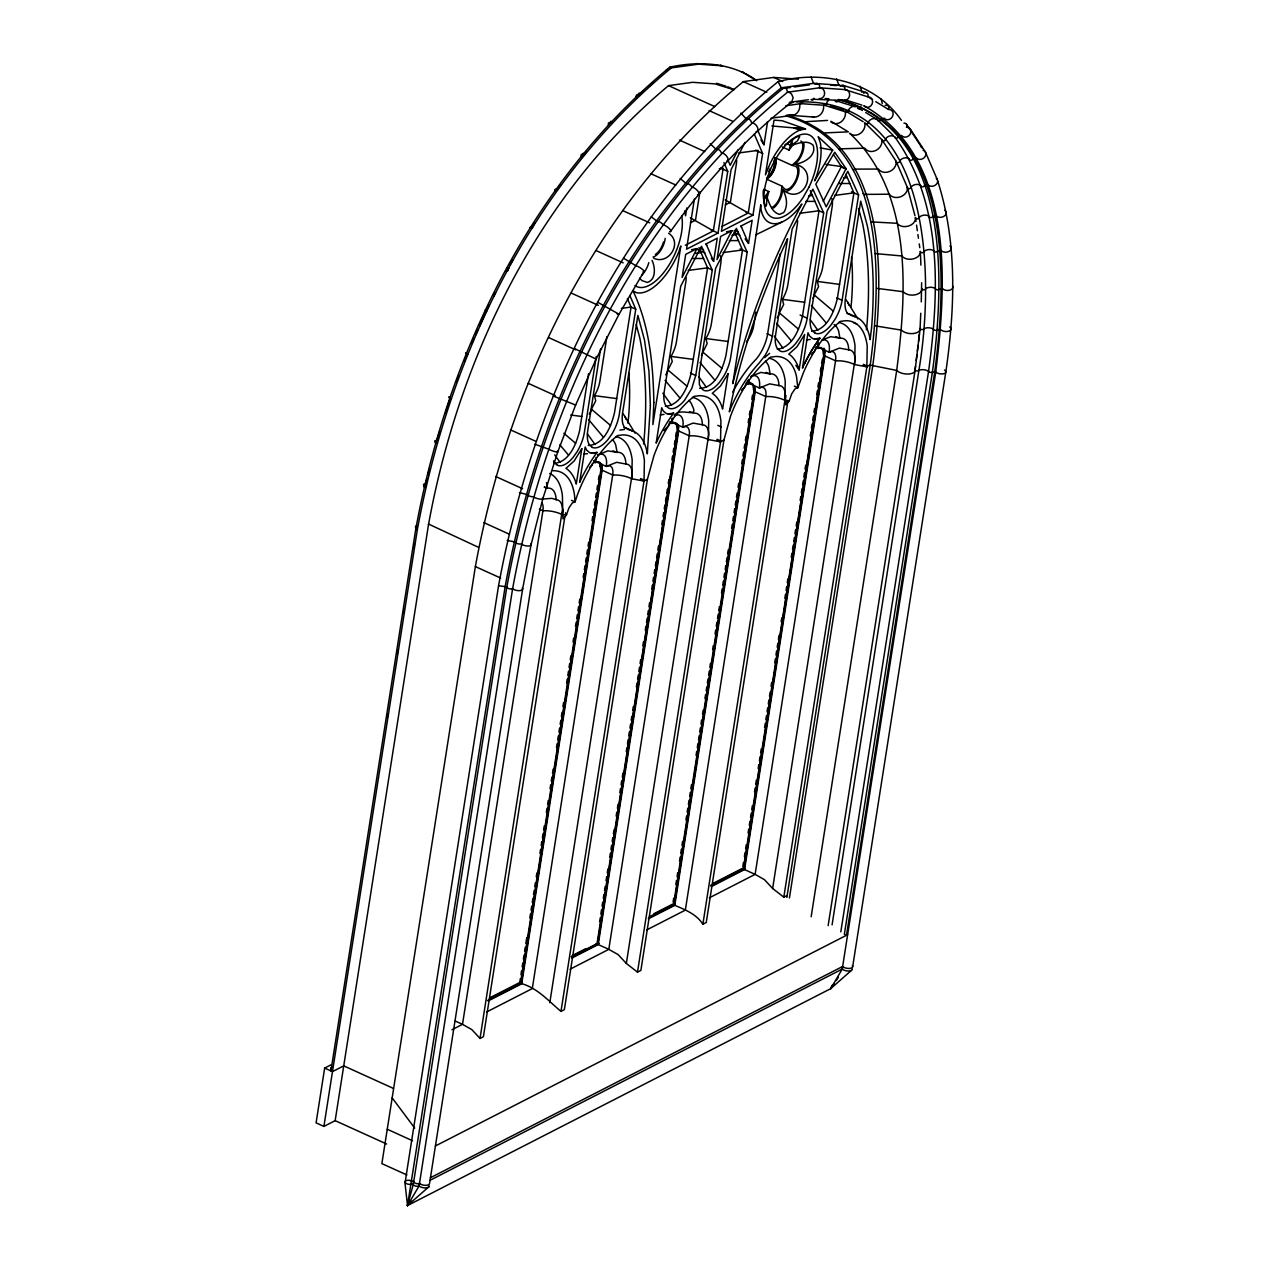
<?xml version="1.0" encoding="UTF-8"?>
<svg xmlns="http://www.w3.org/2000/svg" width="1269" height="1269" viewBox="0 0 1269 1269"><rect width="100%" height="100%" fill="white"/><g stroke="black" fill="none" stroke-linecap="round" stroke-linejoin="round"><path stroke-width="1.5" d="M763.415 190.112C762.019 198.599 767.555 218.014 766.603 196.124A14.593 6.853 -65.6 0 1 764.477 198.932M842.648 966.724L842.33 969.23M786.875 897.437L870.233 365.107C881.162 282.004 888.11 145.078 786.145 115.876L790.539 114.876M875.071 325.847L901.593 330.146A9.787 5.219 4.8 0 0 913.03 333.573A9.787 5.219 4.8 0 0 920.073 328.433L920.771 313.253M921.278 301.863L921.643 282.717M835.002 100.425A1.951 1.713 -79.4 0 0 837.048 101.806A1.951 1.713 -79.4 0 0 838.365 99.442C953.289 129.628 947.023 279.815 934.603 372.658L846.502 935.269L844.361 934.301L932.461 371.69C944.548 281.575 951.227 131.056 840.237 100.029M842.553 967.137L935.745 372.023C946.626 282.955 954.986 157.007 863.792 105.676A5.409 4.775 -65.6 0 0 872.057 104.09A5.409 4.775 -65.6 0 0 867.822 96.809A3.22 2.839 -65.6 0 0 863.65 93.145M564.848 516.737L483.41 1036.71L480.031 1038.439L562.453 509.456A23.35 10.961 -65.6 0 0 558.122 500.16L551.825 498.352L542.973 499.034M598.492 461.742L594.32 462.313L595.098 462.662L595.335 459.489M595.716 461.646L596.033 457.395M520.512 982.856L600.792 470.196L599.825 462.82L601.458 465.025L601.569 470.545L521.289 983.205L489.485 998.751M747.996 382.841L759.338 387.997L769.68 383.857L780.958 385.95A23.35 10.961 -65.6 0 1 785.289 395.246L785.797 404.637L789.302 400.703L791.713 393.818L795.155 388.711L797.852 387.743L796.44 376.147A77.171 36.23 -65.6 0 0 775.66 356.494L770.553 357.144L764.779 362.062A77.171 36.23 -65.6 0 0 730.532 416.232L723.933 440.089L640.877 970.42L637.498 972.149L720.554 441.834L720.919 421.165A77.171 36.23 -65.6 0 0 699.14 395.722L694.032 396.372L688.258 401.29A77.171 36.23 -65.6 0 0 654.011 455.46L647.396 479.317L564.356 1009.648L560.977 1011.377C548.398 1000.94 537.612 987.964 520.94 983.427L601.363 469.847L601.236 463.978M602.014 464.343L602.14 470.196L521.718 983.776L488.311 1000.908M549.81 1002.684L632.232 473.686A23.35 10.961 -65.6 0 0 627.901 464.406L616.623 462.297L606.281 466.437L593.638 460.695M675.013 422.529L670.841 423.085L671.634 423.449L671.983 418.675M672.253 422.418L672.554 418.167M571.193 956.889L597.033 943.628L677.313 430.968L676.345 423.592L677.123 423.957L675.79 422.878M597.461 944.199L678.122 427.431L678.677 430.984L598.238 944.564L571.875 958.079M597.033 943.628L597.81 943.993L678.106 431.317L677.773 424.766L678.899 427.796M637.498 972.149L626.347 963.457L708.752 434.474A23.35 10.961 -65.6 0 0 704.422 425.178L693.144 423.085L682.817 427.209L671.46 422.069M749.836 383.079L750.613 383.428L747.378 383.873L747.6 380.684M748.155 384.221L748.504 379.447M748.773 383.19L748.98 380.367M649.442 916.773L673.569 904.416L753.849 391.74L752.882 384.38M787.986 400.56L706.246 922.5L702.867 924.229C696.332 913.918 684.673 909.556 673.998 904.987L754.421 391.407L754.294 385.538L755.198 391.756L674.775 905.336L648.396 918.851M673.569 904.416L674.347 904.765L754.627 392.105L754.516 386.585L752.327 383.65M817.87 345.66L818.077 342.836M821.313 347.547L817.141 348.103L817.934 348.452L817.506 343.344M818.553 347.436L818.87 343.185M710.592 885.429L743.333 868.646L823.629 355.986L822.645 348.61L824.295 350.815L823.518 350.466M743.761 869.217L824.422 352.449L824.977 355.986L744.554 869.582L711.132 886.698M743.333 868.646L744.126 869.011L824.406 356.335L824.073 349.768L825.215 352.814M787.192 895.438L783.814 897.167L772.647 888.474L855.052 359.476A23.35 10.961 -65.6 0 0 850.722 350.196L839.459 348.103L829.117 352.227L817.775 347.087M560.977 1011.377L644.017 481.046L644.398 460.377A77.171 36.23 -65.6 0 0 622.603 434.934L617.495 435.6L611.721 440.517A77.171 36.23 -65.6 0 0 577.474 494.672L575.016 501.953L572.319 502.921L568.877 508.028L566.466 514.913L562.96 518.831L562.389 495.656A71.35 33.502 -65.6 0 0 549.715 473.496M647.396 479.317L644.017 481.046L631.851 478.794L632.168 459.886A71.35 33.502 -65.6 0 0 615.925 436.647M723.933 440.089L720.554 441.834L708.388 439.566L708.705 420.658A71.35 33.502 -65.6 0 0 692.446 397.419M702.867 924.229L784.908 400.338L785.225 381.446A71.35 33.502 -65.6 0 0 768.982 358.191M870.296 364.6L866.854 366.836L854.687 364.584L855.005 345.676A71.35 33.502 -65.6 0 0 838.746 322.437M783.814 897.167L866.854 366.836L867.219 346.167A77.171 36.23 -65.6 0 0 845.44 320.724L840.332 321.39L834.558 326.307A77.171 36.23 -65.6 0 0 803.451 372.563L797.852 387.743L794.299 386.125M766.666 179.183L781.942 186.115L781.117 193.221A12.627 5.933 -65.6 0 1 771.711 207.593M627.854 423.212L628.552 417.533A253.737 119.112 -65.6 0 0 628.837 373.134M643.557 443.96L644.033 440.073A390.376 183.259 -65.6 0 0 639.766 337.76L636.213 324.563M850.912 307.114L851.372 303.323A253.737 119.112 -65.6 0 0 851.515 257.147M866.394 329.766L866.87 325.879A390.376 183.259 -65.6 0 0 862.603 223.566L858.542 208.465M870.233 365.107L896.707 370.421A9.787 4.616 7.9 0 0 908.128 374.054A9.787 4.616 7.9 0 0 915.076 369.85L915.536 366.075M916.218 360.428L916.9 354.781M917.36 351.021L918.042 345.374M918.502 341.615L919.406 334.08M919.977 329.877L914.981 371.135L828.149 925.624M419.468 1183.58L419.087 1186.118L419.389 1184.231M575.65 404.97L557.757 451.923L542.783 498.891M331.082 1064.786L324.658 1068.086L316.076 1122.859L323.896 1126.412L335.159 1120.654L386.633 1144.004M756.53 80.423C731.578 62.467 698.949 60.753 669.746 67.209C530.886 181.753 447.751 354.273 415.756 529.173L330.923 1070.925L332.034 1070.338A4.79 2.157 8.9 0 1 332.05 1067.261M387.156 718.349L387.775 714.431M397.276 653.805L397.879 649.902M403.701 612.737L404.319 608.834M413.805 548.208L414.424 544.29M323.896 1126.412L417.311 529.887C449.305 354.987 532.457 182.466 671.317 67.907L698.537 64.164L722.109 65.814L720.538 65.1M335.159 1120.654L428.589 524.081L478.191 547.177M798.375 79.154L773.709 77.425L743.317 81.628C596.827 201.454 509.075 382.746 475.367 566.577L381.874 1163.61L406.873 1174.951M901.45 120.396C874.357 81.311 822.391 69.747 778.103 81.644C625.3 205.879 533.694 394.437 498.558 585.707L405.001 1183.136L407.508 1205.55L830.672 988.678L852.102 969.802A5.409 2.427 8.9 0 0 852.324 969.008M428.954 1186.689L407.508 1205.55L408.079 1201.87M413.726 1181.629L506.854 586.897C541.562 397.847 632.025 211.479 782.941 88.544L784.052 87.91A3.141 2.379 62.9 0 1 786.653 89.084L787.541 92.209C637.26 214.699 547.177 400.354 512.613 588.657L419.5 1183.358A3.22 1.443 8.9 0 1 415.772 1183.406A3.22 1.443 8.9 0 1 413.726 1181.629C403.003 1176.997 401.718 1185.88 413.329 1184.215L407.508 1205.55L409.808 1202.552M588.53 373.641L579.663 430.286C576.634 443.452 569.384 462.392 553.903 463.359M596.271 356.351L584.359 432.428A27.22 12.769 -65.6 0 1 577.078 451.764L573.223 457.252A27.22 12.769 -65.6 0 1 557.503 465.295M600.57 348.769L587.737 430.699A27.22 12.769 -65.6 0 0 589.736 445.276L592.353 447.449M606.883 336.618L599.904 381.097A20.447 9.597 -65.6 0 1 594.447 395.642L595.732 400.782L591.338 409.395A6.742 3.172 -65.6 0 1 589.181 414.091M520.338 978.589L519.719 982.507L490.421 997.513M520.956 974.671L521.559 970.769M522.178 966.851L522.796 962.933M523.399 959.015L524.018 955.113M524.62 951.195L525.239 947.277M525.858 943.375L526.778 937.505M529.839 917.931L530.442 914.013M531.061 910.111L531.679 906.193M532.282 902.275L532.901 898.357M533.519 894.455L534.122 890.537M534.741 886.619L535.359 882.716M536.264 876.831L536.882 872.929M539.944 853.355L540.562 849.437M541.181 845.535L541.784 841.617M542.402 837.699L543.005 833.796M543.624 829.878L544.242 825.96M546.384 812.271L547.002 808.353M547.605 804.435L548.224 800.533M550.064 788.779L550.667 784.876M551.285 780.958L551.904 777.04M552.507 773.138L553.125 769.22M556.488 747.695L557.107 743.777M557.726 739.859L558.328 735.957M558.947 732.039L559.566 728.12M560.168 724.218L560.787 720.3M561.39 716.382L562.008 712.464M562.928 706.595L563.547 702.693M566.608 683.119L567.227 679.201M567.83 675.298L568.449 671.38M569.051 667.462L569.67 663.56M570.289 659.642L570.891 655.724M573.049 642.035L573.651 638.117M575.491 626.378L576.11 622.46M576.713 618.542L577.332 614.64M577.95 610.722L578.553 606.804M579.172 602.886L579.79 598.984M583.153 577.458L583.772 573.54M584.374 569.622L584.993 565.72M585.612 561.802L586.215 557.884M586.833 553.982L587.436 550.064M588.055 546.146L588.673 542.228M592.036 520.702L592.655 516.8M593.257 512.882L593.876 508.964M594.495 505.062L595.098 501.144M595.716 497.226L596.335 493.308M596.938 489.406L597.556 485.488M598.476 479.619L599.095 475.701M627.394 298.564L631.058 307.082L614.561 412.409C611.515 425.591 604.06 445.213 588.229 445.403M629.884 295.582L635.753 309.208L619.256 414.535A27.22 12.769 -65.6 0 1 611.991 433.871L608.121 439.375A27.22 12.769 -65.6 0 1 592.401 447.418M686.783 207.989L685.561 215.793L684.578 210.971M694.381 199.074L686.529 249.2L718.048 233.052L727.724 171.347L723.917 162.527M699.933 191.793L695.491 220.172L690.415 222.773M599.618 921.754L600.237 917.836M600.856 913.934L601.458 910.016M602.077 906.098L602.68 902.196M603.298 898.278L603.917 894.359M604.52 890.441L605.139 886.539M606.059 880.67L606.677 876.752M607.28 872.834L607.899 868.916M609.739 857.178L610.341 853.276M610.96 849.358L611.579 845.44M612.181 841.521L612.8 837.619M613.419 833.701L614.022 829.783M616.163 816.094L616.782 812.176M617.4 808.258L618.003 804.356M619.843 792.617L620.462 788.699M621.08 784.781L621.683 780.863M622.302 776.961L622.905 773.043M626.283 751.518L626.902 747.6M627.505 743.697L628.123 739.779M628.726 735.861L629.345 731.959M629.963 728.041L630.566 724.123M631.185 720.205L631.803 716.303M632.723 710.434L633.326 706.516M636.388 686.941L637.006 683.039M637.625 679.121L638.228 675.203M638.846 671.285L639.465 667.383M640.068 663.465L640.686 659.547M642.828 645.858L643.446 641.94M645.287 630.201L645.889 626.283M646.508 622.381L647.111 618.463M647.729 614.545L648.348 610.627M648.951 606.725L649.569 602.807M651.711 589.102L652.329 585.199M652.948 581.281L653.551 577.363M654.169 573.461L654.772 569.543M655.391 565.625L656.01 561.707M656.612 557.805L657.231 553.887M657.85 549.969L658.452 546.067M661.831 524.541L662.434 520.623M663.053 516.705L663.671 512.803M664.274 508.885L664.893 504.967M665.511 501.049L666.114 497.147M666.733 493.229L667.335 489.311M668.255 483.441L668.874 479.523M671.936 459.965L672.554 456.047M673.157 452.129L673.776 448.227M674.394 444.309L674.997 440.391M675.616 436.488L676.234 432.57M698.886 247.709L707.579 267.854L691.082 373.197C688.052 386.347 680.803 405.303 665.321 406.254M685.339 245.282L713.352 230.91L723.171 168.269L719.301 168.777M712.274 269.996L695.777 375.323L691.795 388.393L684.641 400.163A27.268 12.801 -65.6 0 1 668.874 408.237L666.209 406.08A27.268 12.801 -65.6 0 1 664.242 391.471L680.739 286.144L701.487 246.281L712.274 269.996L706.944 267.569M711.354 258.321L713.638 261.287L717.239 238.191L705.961 243.981L706.722 245.266M734.116 230.593L742.476 249.977L725.979 355.304C722.933 368.502 715.478 388.108 699.647 388.298M721.998 226.485L748.266 213.018L758.069 150.376L738.717 152.946M747.171 252.103L730.674 357.43A27.22 12.769 -65.6 0 1 723.409 376.766L719.539 382.27A27.268 12.801 -65.6 0 1 703.772 390.344L701.107 388.203L699.378 384.491L699.156 373.594L715.637 268.267L736.385 228.388L747.171 252.103L740.065 248.883M745.125 238.953L748.536 243.394L752.152 220.314L740.874 226.088L741.619 227.373M745.014 142.398L731.087 169.602L721.427 231.307L752.961 215.159L762.621 153.454L754.262 134.07M760.924 139.907L763.986 144.745L767.602 121.65M755.848 312.126L753.738 325.562A17.703 8.312 -65.6 0 1 746.505 341.71M673.093 902.1L673.696 898.182M675.838 884.493L676.456 880.575M677.075 876.657L677.678 872.755M679.518 861.016L680.136 857.098M680.755 853.18L681.358 849.262M681.976 845.36L682.579 841.442M685.958 819.917L686.577 815.999M687.179 812.097L687.798 808.179M688.401 804.26L689.019 800.342M689.638 796.44L690.241 792.522M690.859 788.604L691.478 784.702M696.062 755.341L696.681 751.438M697.3 747.52L697.902 743.602M698.521 739.684L699.14 735.782M699.742 731.864L700.361 727.946M700.98 724.044L701.583 720.126M702.503 714.257L703.121 710.339M704.961 698.6L705.564 694.682M706.183 690.764L706.801 686.862M707.404 682.944L708.023 679.026M708.625 675.124L709.244 671.206M709.863 667.288L710.466 663.37M712.623 649.68L713.226 645.762M715.066 634.024L715.684 630.106M716.287 626.204L716.906 622.286M717.524 618.368L718.127 614.466M718.746 610.548L719.364 606.63M721.506 592.94L722.109 589.022M722.727 585.104L723.346 581.186M723.949 577.284L724.567 573.366M725.186 569.448L725.789 565.546M726.407 561.628L727.01 557.71M727.629 553.792L728.247 549.889M731.61 528.364L732.229 524.446M732.832 520.528L733.45 516.626M734.069 512.708L734.672 508.79M735.29 504.888L735.909 500.969M736.512 497.051L737.13 493.133M738.05 487.264L738.669 483.362M741.731 463.788L742.333 459.87M742.952 455.968L743.571 452.05M744.173 448.131L744.792 444.213M745.395 440.311L746.013 436.393M748.155 422.704L748.773 418.786M749.392 414.868L749.995 410.95M751.835 399.212L752.454 395.309M780.134 254.038L767.618 333.953A27.236 12.785 -65.6 0 1 756.483 358.794L754.421 360.967A83.024 38.974 -65.6 0 0 732.721 392.058M772.298 336.095L787.557 238.683C761.844 293.996 741.286 351.957 729.326 411.838L731.071 407.428A83.024 38.974 -65.6 0 1 759.116 363.093L765.033 355.431A27.22 12.769 -65.6 0 0 772.298 336.095L766.984 333.684M810.304 190.604L818.997 210.765L802.5 316.092C799.486 329.226 792.427 347.452 777.31 349.229M799.105 369.898L804.641 334.477L797.059 346.675L788.763 354.194L789.873 354.828A83.024 38.974 -65.6 0 1 798.138 366.662L799.105 369.898L795.853 365.282M807.195 318.218L823.676 212.891L812.906 189.176L792.157 229.039L775.66 334.382A27.22 12.769 -65.6 0 0 777.675 348.959L780.292 351.132A27.22 12.769 -65.6 0 0 796.075 343.027L799.914 337.554A27.22 12.769 -65.6 0 0 807.195 318.218L800.089 314.998M742.857 866.346L743.475 862.428M744.395 856.559L745.014 852.641M745.617 848.723L746.235 844.821M748.076 833.067L748.678 829.165M749.297 825.247L749.916 821.329M750.518 817.426L751.137 813.508M751.756 809.59L752.358 805.672M754.5 791.983L755.118 788.065M755.737 784.163L756.34 780.245M758.18 768.506L758.799 764.588M759.417 760.67L760.02 756.768M760.639 752.85L761.241 748.932M764.62 727.407L765.239 723.489M765.841 719.586L766.46 715.668M767.063 711.75L767.682 707.848M768.3 703.93L768.903 700.012M769.522 696.094L770.14 692.192M771.06 686.323L771.663 682.405M774.724 662.83L775.343 658.928M775.962 655.01L776.565 651.092M777.183 647.19L777.802 643.272M778.405 639.354L779.023 635.436M781.165 621.747L781.783 617.829M784.845 598.27L785.463 594.352M786.066 590.434L786.685 586.516M787.288 582.614L787.906 578.696M791.285 557.17L791.888 553.252M792.506 549.35L793.109 545.432M793.728 541.514L794.346 537.612M794.949 533.694L795.568 529.776M796.186 525.858L796.789 521.956M800.168 500.43L800.771 496.512M801.389 492.594L802.008 488.692M802.611 484.774L803.229 480.856M803.848 476.954L804.451 473.036M805.069 469.118L805.672 465.2M810.272 435.854L810.891 431.936M811.494 428.034L812.112 424.116M812.731 420.198L813.334 416.28M813.952 412.377L814.571 408.459M816.713 394.77L817.331 390.852M817.934 386.934L818.553 383.016M820.393 371.278L820.995 367.375M821.614 363.457L822.233 359.539M845.868 174.281L853.894 192.872L837.397 298.199C834.367 311.349 827.118 330.305 811.637 331.272M815.237 333.208A27.22 12.769 -65.6 0 0 830.973 325.134L834.828 319.661A27.22 12.769 -65.6 0 0 842.093 300.325L858.59 194.998L847.803 171.283L827.055 211.162L810.574 316.489A27.22 12.769 -65.6 0 0 812.572 331.066L815.19 333.239M789.429 897.976L872.786 365.631C883.89 281.131 890.727 143.746 786.606 115.146M811.161 916.726L896.707 370.421C906.859 291.061 912.982 193.158 849.675 133.213M832.083 924.863L918.93 370.262C934.745 276.055 932.35 96.254 796.758 101.996M840.808 931.874L928.591 371.278C939.044 293.076 943.422 204.008 894.74 136.893A6.424 5.52 -39 0 0 885.556 138.876A1.951 1.681 -39 0 1 883.843 141.018A1.951 1.681 -39 0 1 881.86 139.669L866.14 124.029M852.72 966.439L945.849 371.785C954.986 308.541 957.445 242.522 937.696 180.959M686.148 277.467A20.447 9.597 -65.6 0 1 685.815 281.924L676.425 341.884A20.447 9.597 -65.6 0 1 670.968 356.415L672.253 361.57L667.859 370.183A6.742 3.172 -65.6 0 1 665.686 374.863M720.538 255.83A20.447 9.597 -65.6 0 1 720.713 264.047L711.322 323.992A20.447 9.597 -65.6 0 1 705.865 338.537L707.15 343.693L702.756 352.29A6.742 3.172 -65.6 0 1 701.503 355.526M797.551 220.362A20.447 9.597 -65.6 0 1 797.233 224.819L787.843 284.779A20.447 9.597 -65.6 0 1 782.386 299.325L783.655 304.465L779.261 313.078A6.742 3.172 -65.6 0 1 777.104 317.758M831.956 198.725A20.447 9.597 -65.6 0 1 832.131 206.942L822.74 266.902A20.447 9.597 -65.6 0 1 817.284 281.432L818.568 286.588L814.175 295.185A6.742 3.172 -65.6 0 1 812.921 298.421M410.823 1200.696L407.508 1205.55L505.221 586.151C539.928 397.102 630.376 210.733 781.307 87.799L813.54 83.357L838.841 85.134L844.186 86.815M428.494 524.62C458.775 358.635 537.326 194.903 668.541 85.626L692.604 82.311L715.05 83.881L733.752 89.734M539.325 509.123L542.926 510.757A19.59 8.804 8.9 0 1 562.072 514.548L563.119 509.741M754.421 391.407L765.762 396.547A19.59 8.804 8.9 0 1 784.908 400.338L785.939 395.547M424.941 486.313L426.892 478.683M427.875 474.876L429.334 469.149M542.926 498.431L531.077 544.718L522.654 588.832L429.572 1183.311A5.409 2.427 8.9 0 1 425.654 1185.325A5.409 2.427 8.9 0 1 419.5 1183.358M766.777 199.185L768.824 191.556L763.732 189.255M782.243 146.966L789.032 150.059L791.095 142.429A12.627 5.933 -65.6 0 0 791.428 139.59M436.758 440.613L439.708 431.381M445.593 412.901L449.718 399.973M592.449 463.486L591.862 465.263A28.219 13.245 -65.6 0 0 589.593 467.436M670 421.498L668.303 426.13A28.219 13.245 -65.6 0 0 663.973 430.635M746.521 382.27L744.824 386.902A28.219 13.245 -65.6 0 0 741.556 390.17M816.3 346.516L814.603 351.148A28.219 13.245 -65.6 0 0 811.335 354.4M456.634 381.541L458.743 376.021M464.359 361.268L466.469 355.748M785.797 404.637L787.034 401.623M471.83 343.455L474.146 338.236M475.701 334.746L478.032 329.528M479.571 326.054L486.55 310.382L485.234 310.001M834.114 984.173L830.672 988.678L832.226 985.22M804.705 363.299L802.468 368.169L808.02 332.748L809.543 335.999L812.779 338.617L816.95 339.172L819.964 338.204L818.442 340.187A83.024 38.974 -65.6 0 0 804.689 363.315A83.024 38.974 -65.6 0 1 818.457 340.187M773.646 161.591L775.089 158.482M487.455 308.621L489.247 305.099M493.752 296.296L495.56 292.774M506.363 271.645C511.153 269.948 505.189 265.935 506.966 268.536M738.225 149.631L730.214 165.271L727.867 159.815M768.713 171.585L770.346 168.38M823.232 201.295L841.395 166.556L833.543 154.612M833.987 983.808L830.672 988.678L832.432 985.315M696.998 248.581L682.103 277.451L685.72 254.355L696.998 248.581L691.526 249.723M730.579 233.02L731.912 230.688L726.423 231.83M510.138 264.761L513.088 259.717M644.033 271.423L619.05 314.236L596.16 358.984L575.634 405.081L553.268 395.991M731.769 230.752L717.001 259.558L720.618 236.462L731.912 230.688M846.09 168.682L826.182 206.831L815.793 184.211L834.732 152.232L846.09 168.682L840.76 166.271M407.508 1205.55L419.087 1185.928A5.409 2.427 8.9 0 0 425.258 1187.895A5.409 2.427 8.9 0 0 429.16 1185.896M830.672 988.678L842.251 969.056A5.409 2.427 8.9 0 0 851.325 970.452M534.915 222.963L531.759 227.722A4.79 1.142 31.9 0 0 529.744 227.944M832.67 150.17L814.539 180.832L816.364 176.423A51.077 23.968 -65.6 0 0 820.329 142.715L818.156 136.671L832.67 150.17L820.012 147.839M836.208 980.572L838.412 977.336M560.454 185.084L556.98 189.668A4.79 1.602 35.3 0 0 555.124 191.127M581.218 157.562L586.024 151.614M670.429 231.64C704.898 183.339 744.792 138.702 791.682 102.123L793.125 97.729L791.713 94.366A5.266 4.013 62.9 0 0 787.541 92.209L819.52 87.799L844.742 89.576L867.822 96.809M789.032 150.059L793.648 143.984M764.224 197.631L768.824 191.556M597.128 452.414L595.605 454.397A83.024 38.974 -65.6 0 0 581.868 477.509L579.647 482.379L585.183 446.958L586.706 450.209L589.942 452.827L594.114 453.382L597.128 452.414L591.354 453.144M673.649 413.186L672.126 415.185A83.024 38.974 -65.6 0 0 658.389 438.297L656.152 443.151L661.704 407.746L663.227 410.997L666.463 413.615L670.635 414.17L673.649 413.186L667.859 413.932M775.073 157.657L792.046 165.351L796.948 160.719A12.627 5.933 -65.6 0 0 800.818 141.002M764.525 357.684L769.617 353.337M640.575 93.383L643.462 90.94M649.252 86.054L653.583 82.406M784.813 144.888L796.631 136.846L799.724 136.576L797.471 140.891L791.269 145.491A14.593 6.853 -65.6 0 0 792.602 138.686M413.456 1181.709L413.075 1184.199M752.216 375.798L760.956 372.42L770.156 373.927A28.219 13.245 -65.6 0 1 778.944 385.633L778.944 385.681M821.995 340.029L830.735 336.666L839.935 338.173A28.219 13.245 -65.6 0 1 848.707 349.863L848.723 349.927M725.329 204.88L730.389 202.279L736.306 164.447A20.447 9.597 -65.6 0 0 736.639 159.973M572.129 955.652L585.913 948.577M653.821 913.775L672.776 904.051M713.257 883.303L742.555 868.297M487.518 1000.559L521.845 982.967M571.97 957.238L599.222 943.311M648.459 918.074L674.838 904.559M711.386 885.794L745.173 868.504M451.954 1029.746L462.503 1024.337L471.798 1029.571L480.031 1038.439M486.566 1012.012L532.282 988.583L612.705 474.987A14.593 6.853 -65.6 0 0 606.281 466.437A19.463 9.137 -65.6 0 0 597.715 455.032L607.899 450.86L617.099 452.367A28.219 13.245 -65.6 0 1 625.887 464.073L625.887 464.137M570.114 969.183L608.803 949.355L618.098 954.589L626.347 963.457M646.651 929.955L685.339 910.127L765.762 396.547A14.593 6.853 -65.6 0 0 759.338 387.997A19.463 9.137 -65.6 0 0 750.772 376.576M709.387 897.802L755.118 874.373L764.398 879.607L772.647 888.474M435.378 1145.986L847.629 934.698M430.397 1177.759L842.648 966.47A5.409 2.427 8.9 0 0 849.659 968.406A5.409 2.427 8.9 0 0 852.324 965.582M430.001 1180.329L842.251 969.056M755.721 234.892L781.656 222.154M790.413 102.726L791.682 102.123M791.269 145.491C797.995 143.302 807.084 139.574 813.096 145.205C817.03 155.564 803.769 163.352 794.933 164.161A14.593 6.853 -65.6 0 1 797.63 177.819A14.593 6.853 -65.6 0 1 785.654 191.333M817.934 348.452L820.393 347.674L823.438 348.975M747.378 383.873L750.899 382.524M671.634 423.449L674.093 422.656L673.3 422.291M595.098 462.662L597.556 461.868L596.779 461.519M799.74 130.152L805.45 128.915L782.164 120.714L774.027 120.143L765.461 174.852L770.124 163.574A51.077 23.968 -65.6 0 1 799.74 130.152L793.696 127.883L805.45 128.915L771.885 125.964M843.425 178.136L847.28 177.533M808.527 196.029L812.382 195.426M732.007 235.241L735.861 234.638M695.19 253.435L700.964 252.531M784.845 88.291L790.524 87.498M794.315 86.974L809.495 84.896M789.635 102.313L808.432 99.728M812.192 99.204L840.506 100.41M789.096 103.043L792.935 102.519M785.828 105.724L800.913 103.646L824.85 105.311M771.06 118.239L793.68 115.13M834.542 195.442L853.894 192.872M799.629 213.319L818.997 210.765M723.124 252.547L742.476 249.977M688.226 270.424L707.579 267.854M621.382 308.367L631.058 307.082M619.906 430.08L624.411 429.493M806.465 339.918L810.32 339.426M814.175 338.934L819.964 338.204M660.15 414.9L664.004 414.408M583.645 454.112L587.499 453.636M827.547 120.412L807.211 121.602L805.989 122.633L804.847 121.745M838.936 183.497L849.849 183.497M805.863 201.39L814.952 201.39M729.342 240.602L738.431 240.602M692.62 258.495L703.534 258.495M498.558 585.707L506.854 586.897A3.22 1.38 9.9 0 0 508.917 588.626A3.22 1.38 9.9 0 0 512.613 588.657A5.409 2.316 9.9 0 0 519.624 590.64A5.409 2.316 9.9 0 0 522.257 588.007M811.129 77.092L813.54 83.357L819.076 84.373M830.751 85.197L836.588 85.61M825.151 98.506L828.927 98.776M791.364 115.447L814.428 117.065M784.908 400.338L789.302 400.703M562.072 514.548L566.466 514.913L565.451 512.819M449.876 396.8L448.75 396.943L449.749 397.832M507.188 540.435L515.42 542.022A3.22 1.158 12.6 0 0 517.498 543.624A3.22 1.158 12.6 0 0 521.147 543.893A5.409 1.951 12.6 0 0 528.126 546.051A5.409 1.951 12.6 0 0 530.648 543.989M817.284 281.432L839.555 284.383M782.386 299.325L804.657 302.276M705.865 338.537L728.152 341.488M670.968 356.415L693.239 359.381M594.447 395.642L616.734 398.593M570.685 415.011L581.821 416.486M825.913 164.399L841.395 166.556M669.477 68.97L666.447 69.827A5.06 3.839 62.9 0 0 665.575 71.778M623.967 427.637L624.221 427.685A83.024 38.974 -65.6 0 1 632.121 431.159M519.433 492.594L527.539 494.688A3.22 0.857 16 0 0 529.649 496.131A3.22 0.857 16 0 0 533.218 496.734A5.409 1.428 16 0 0 540.134 499.129A5.409 1.428 16 0 0 542.466 497.829M653.694 258.194C668.652 265.475 683.055 242.538 668.589 233.226M792.046 165.351L795.822 166.398A12.627 5.933 -65.6 0 1 795.393 180.848A12.627 5.933 -65.6 0 1 784.781 189.097L781.942 186.115M534.868 444.229L548.43 449.067A5.409 0.888 19.3 0 0 555.267 451.701A5.409 0.888 19.3 0 0 557.345 451.161M466.516 353.163L465.58 352.941L467.182 353.908M843.314 85.404L866.568 92.685M844.98 99.791L861.921 105.089M836.874 101.012L855.512 106.85M830.576 106.168L843.377 110.181M824.406 105.248L846.296 112.116M716.573 83.262L725.916 86.181M617.146 313.966L619.05 314.236L597.985 302.419M595.494 358.826L574.397 348.499M835.732 336.65L839.935 338.173L838.587 330.86A38.609 18.131 -65.6 0 0 834.098 324.531M765.953 372.404L770.156 373.927L768.808 366.614A38.609 18.131 -65.6 0 0 765.445 361.173M689.432 411.632L693.635 413.155A28.219 13.245 -65.6 0 1 702.407 424.845L702.423 424.909M612.895 450.844L617.099 452.367L615.751 445.054A38.609 18.131 -65.6 0 0 612.388 439.629M840.49 85.88L838.841 85.134L836.715 78.884M883.097 119.73L880.956 118.763A1.951 1.713 -51.7 0 1 879.354 121.015A1.951 1.713 -51.7 0 1 877.371 119.651L865.696 112.513M773.709 77.425L782.735 81.533M900.562 137.084L898.42 136.116A1.951 1.681 -39 0 1 896.707 138.242A1.951 1.681 -39 0 1 894.74 136.893M782.941 88.544L781.307 87.799L778.103 81.644M743.666 72.571L742.111 71.857L756.578 80.693M915.155 159.26L913.014 158.292A1.951 1.618 -28.1 0 1 909.334 159.386M743.317 81.628L766.777 92.272M696.982 63.45L698.537 64.164M727.787 86.768L734.053 89.607M669.746 67.209L671.317 67.907M926.671 185.988L924.53 185.02A1.951 1.539 -19 0 1 922.674 186.86A1.951 1.539 -19 0 1 920.707 185.56M668.541 85.626L714.701 106.564M840.554 166.62L845.884 169.047M786.828 143.635L790.349 145.237M709.054 110.562L732.514 121.221M934.983 216.92L932.842 215.936A1.951 1.443 -11.4 0 1 930.923 217.586A1.951 1.443 -11.4 0 1 928.971 216.301A6.424 4.759 -11.4 0 0 919.343 217.221M639.053 93.129L640.623 93.843M851.483 191.778L858.59 194.998M755.515 150.234L762.621 153.454M939.964 251.611L937.823 250.643A1.951 1.332 -5.2 0 1 935.872 252.055A1.951 1.332 -5.2 0 1 933.936 250.818A6.424 4.362 -5.2 0 0 924.229 251.278A1.951 1.332 -5.2 0 1 922.262 252.705A1.951 1.332 -5.2 0 1 920.326 251.468M679.486 140.098L704.755 151.55M818.362 210.464L823.676 212.891M720.618 168.111L727.724 171.347M610.817 121.332L612.388 122.046M941.55 289.633L939.409 288.666A1.951 1.19 0.2 0 1 937.442 289.84A1.951 1.19 0.2 0 1 935.507 288.634A6.424 3.918 0.2 0 0 925.783 288.586A1.951 1.19 0.2 0 1 923.816 289.776A1.951 1.19 0.2 0 1 921.881 288.571A9.787 5.98 0.2 0 1 914.775 294.9A9.787 5.98 0.2 0 1 903.306 291.727L876.689 288.349M725.186 199.915L748.266 213.018M745.855 211.939L752.961 215.159M650.569 173.567L675.822 185.036M583.185 153.311L584.755 154.025M734.925 230.339L738.479 231.941M734.497 232.655L739.827 235.082M937.569 329.496L939.71 330.463M690.288 217.808L713.352 230.91M710.957 229.816L718.048 233.052M836.763 297.914L842.093 300.325M622.635 210.559L649.712 222.852M700.028 248.232L703.581 249.834M697.823 249.739L704.929 252.959M853.434 322.643L856.987 324.245M556.52 188.653L558.074 189.367M934.603 372.658L932.461 371.69A1.951 0.92 7.9 0 1 930.542 372.404A1.951 0.92 7.9 0 1 928.591 371.278A6.408 3.03 7.9 0 0 918.946 370.262A1.951 0.92 7.9 0 1 917.011 370.976A1.951 0.92 7.9 0 1 915.076 369.85M863.38 364.362L866.933 365.964M863.301 365.234L866.854 366.836M596.097 250.58L623.174 262.857M824.2 355.637L835.541 360.793L840.459 360.856A19.59 8.804 8.9 0 1 854.687 364.584M531.172 226.865L532.726 227.579M630.423 306.797L635.753 309.208M571.304 293.091L598.365 305.369M507.473 267.473L509.043 268.187M690.399 373.086L695.729 375.497M548.557 337.522L575.634 349.816M485.757 309.922L487.312 310.635M717.778 425.353L721.331 426.955M717.08 439.344L720.633 440.946M717.001 440.216L720.554 441.834M677.884 430.619L689.226 435.775L694.159 435.854A19.59 8.804 8.9 0 1 708.388 439.566M466.294 353.654L467.849 354.368M528.174 383.301L555.251 395.595M640.559 478.572L644.113 480.174M640.48 479.444L644.017 481.046M449.337 398.085L450.907 398.799M601.363 469.847L612.705 474.987L617.638 475.066A19.59 8.804 8.9 0 1 631.851 478.794M510.439 429.826L535.708 441.279M571.478 500.335L575.016 501.953L574.619 496.147A77.171 36.23 -65.6 0 0 552.84 470.704M435.124 442.627L436.695 443.341M495.56 476.446L522.638 488.739M423.846 486.693L425.416 487.391M483.759 522.574L509.028 534.043M415.756 529.173L417.311 529.887M475.367 566.577L500.636 578.045M742.476 868.63L755.118 874.373L835.541 360.793A14.593 6.853 -65.6 0 0 829.117 352.227A19.463 9.137 -65.6 0 0 823.375 339.918M596.176 943.613L608.803 949.355L689.226 435.775A14.593 6.853 -65.6 0 0 682.817 427.209A19.463 9.137 -65.6 0 0 674.251 415.804C680.025 405.969 699.52 419.96 692.287 405.842A38.609 18.131 -65.6 0 0 688.908 400.401M455.285 1021.053L462.503 1024.337L542.926 510.757A14.593 6.853 -65.6 0 0 541.879 502.905M393.438 1088.421L343.74 1065.865L332.478 1071.623L324.658 1068.086M387.251 1129.251L412.52 1140.72M869.408 97.776L872.58 99.712M875.769 101.663L888.474 109.42A5.409 4.743 -51.7 0 1 892.488 116.558A5.409 4.743 -51.7 0 1 883.985 118.017M862.365 110.482L857.368 107.437A1.951 1.713 -65.6 0 0 859.383 108.817A1.951 1.713 -65.6 0 0 860.842 106.485M863.19 121.729L845.202 110.752A9.787 8.645 -65.6 0 1 841.442 121.618A9.787 8.645 -65.6 0 1 831.068 122.094M830.973 121.269L848.311 131.865L825.659 132.864L824.358 133.848L823.232 132.975M623.713 258.321L636.023 265.808A5.409 1.285 31.9 0 1 642.4 269.377A5.409 1.285 31.9 0 1 643.066 271.804M599.269 462.106L600.602 463.169M557.456 465.342L554.791 463.185A27.22 12.769 -65.6 0 1 553.57 460.853M814.206 294.947L833.416 311.27M779.309 312.84L798.502 329.163M702.788 352.052L721.998 368.375M667.891 369.945L687.1 386.252M591.386 409.157L610.579 425.48M563.864 433.316L575.682 443.357M651.251 216.809L657.929 221.853A3.22 1.079 35.3 0 1 660.483 222.392A3.22 1.079 35.3 0 1 663.148 224.899A5.409 1.808 35.3 0 1 669.397 228.674A5.409 1.808 35.3 0 1 669.62 231.767M893.408 135.577L877.371 119.651A6.424 5.631 -51.7 0 0 868.408 121.856A1.951 1.713 -51.7 0 1 866.806 124.092A1.951 1.713 -51.7 0 1 864.824 122.728A9.787 8.582 -51.7 0 1 860.541 133.277A9.787 8.582 -51.7 0 1 849.944 133.61M680.2 178.437L686.577 183.894A3.22 1.364 38.9 0 1 689.226 184.306A3.22 1.364 38.9 0 1 691.7 187.082A5.409 2.3 38.9 0 1 697.807 191.032A5.409 2.3 38.9 0 1 697.569 194.744M639.56 278.212L641.955 280.592L647.444 282.448C656.295 279.466 655.232 267.236 652.06 260.351M710.212 143.714L716.271 149.552A3.22 1.65 42.9 0 1 719.015 149.837A3.22 1.65 42.9 0 1 721.268 152.851A5.409 2.776 42.9 0 1 727.232 156.991A5.409 2.776 42.9 0 1 726.518 161.242M811.414 305.385L826.262 323.04M776.517 323.278L791.364 340.917M699.996 362.49L714.844 380.129M665.099 380.383L679.946 398.022M588.578 419.595L603.425 437.234M559.867 444.832L568.528 455.127M740.874 113.1L746.6 119.254A3.22 1.903 47.3 0 1 749.44 119.445A3.22 1.903 47.3 0 1 751.486 122.665A5.409 3.204 47.3 0 1 757.292 126.948A5.409 3.204 47.3 0 1 756.086 131.706M392.169 1097.891L414.693 1128.062M810.241 319.693L817.87 330.305M774.249 336.063L782.973 348.182M698.822 376.798L706.452 387.394M662.83 393.168L671.555 405.287M587.404 433.887L595.034 444.499M554.68 454.81L560.137 462.392M910.476 129.375L925.45 152.137L937.283 179.579M906.51 124.283L921.58 147.22M881.876 139.669L896.12 161.322L907.367 187.415L914.965 215.698M741.001 226.025L748.536 243.394M706.087 243.918L713.638 261.287M847.565 302.101L857.892 318.947M624.729 416.311L635.055 433.157M823.93 348.15L824.85 350.133M757.91 130.659L763.986 144.745M766.603 196.124C769.204 202.897 771.536 212.161 779.404 214.382L783.703 212.605C788.366 205.705 786.653 196.298 782.608 189.478A14.593 6.853 -65.6 0 1 773.582 208.021M839.206 148.838L840.316 149.694L841.664 148.774L864.744 148.187A9.787 8.423 -39 0 0 875.943 150.424A9.787 8.423 -39 0 0 881.86 139.669M860.128 86.229L862.016 92.399M875.229 253.578L901.831 255.957A9.787 6.662 -5.2 0 0 913.268 258.892A9.787 6.662 -5.2 0 0 920.311 251.468M852.546 169.126L853.656 169.967L855.052 169.11L878.481 169.063A9.787 8.137 -28.1 0 0 889.775 171.442A9.787 8.137 -28.1 0 0 896.104 161.322A1.951 1.618 -28.1 0 0 898.071 162.654A1.951 1.618 -28.1 0 0 899.864 160.64A6.424 5.33 -28.1 0 1 909.254 158.958M870.677 221.837L897.135 223.296A9.787 7.249 -11.4 0 0 908.556 226.041A9.787 7.249 -11.4 0 0 915.457 217.586A1.951 1.443 -11.4 0 0 917.408 218.855A1.951 1.443 -11.4 0 0 919.327 217.221M863.079 193.57L864.189 194.395L889.315 194.205A9.787 7.741 -19 0 0 900.689 196.758A9.787 7.741 -19 0 0 907.351 187.415A1.951 1.539 -19 0 0 909.318 188.716A1.951 1.539 -19 0 0 911.174 186.876M881.083 99.014L882.32 103.55M546.511 482.617L547.256 488.121A28.219 13.245 -65.6 0 1 556.108 499.827L556.108 499.891M915.472 217.586L916.012 221.361M916.551 225.121L917.36 230.768M917.899 234.527L918.439 238.286M919.248 243.934L919.787 247.693M599.904 464.311L600.237 466.802M920.422 253.419L920.897 265.126M636.181 97.332A4.79 2.839 47.3 0 1 639.132 94.604M608.454 125.028A4.79 2.459 42.9 0 1 611.039 122.665M581.63 156.991A4.79 2.046 38.9 0 1 582.915 154.326M436.171 442.453A4.79 1.269 16 0 1 435.933 440.533M424.401 485.979A4.79 1.729 12.6 0 1 424.338 483.933M416.866 528.65A4.79 2.046 9.9 0 1 416.851 525.715M944.501 370.056A5.409 2.554 7.9 0 1 943.533 373.768A5.409 2.554 7.9 0 1 935.745 372.023M949.72 326.974A5.409 2.887 4.8 0 1 948.704 331.209A5.409 2.887 4.8 0 1 940.868 329.702M937.569 329.496A1.951 1.047 4.8 0 1 935.618 330.416A1.951 1.047 4.8 0 1 933.683 329.258A6.424 3.426 4.8 0 0 923.975 328.671A1.951 1.047 4.8 0 1 922.024 329.591A1.951 1.047 4.8 0 1 920.088 328.433M952.543 285.953A5.409 3.315 0.2 0 1 949.751 290.173A5.409 3.315 0.2 0 1 942.708 288.682M949.973 245.916A5.409 3.68 -5.2 0 1 948.942 251.436A5.409 3.68 -5.2 0 1 941.122 250.485M944.866 210.242A5.409 4.013 -11.4 0 1 943.914 216.333A5.409 4.013 -11.4 0 1 936.11 215.635M936.316 178.469A5.409 4.283 -19 0 1 935.507 185.052A5.409 4.283 -19 0 1 927.766 184.576M911.19 186.876A6.424 5.076 -19 0 1 920.723 185.544M923.071 150.25A5.409 4.505 -28.1 0 1 924.498 157.404A5.409 4.505 -28.1 0 1 916.186 157.721M920.517 146.284A3.22 2.681 -28.1 0 1 921.849 147.87M906.399 127.233A5.409 4.648 -39 0 1 910.222 134.181A5.409 4.648 -39 0 1 901.529 135.434M903.925 123.109A3.22 2.776 -39 0 1 906.732 126.488M885.096 105.39A3.22 2.824 -51.7 0 1 888.474 109.42M854.37 106.295A6.424 5.663 -65.6 0 0 848.675 109.8A1.951 1.713 -65.6 0 1 845.328 111.212M842.442 99.712A5.409 4.743 -79.4 0 0 849.5 96.063A5.409 4.743 -79.4 0 0 844.742 89.576A3.22 2.824 -79.4 0 0 841.141 85.451M828.197 100.743A6.424 5.631 -79.4 0 0 826.611 102.884A1.951 1.713 -79.4 0 1 823.66 104.74M823.66 106.517A9.787 8.582 -79.4 0 1 812.081 116.621M819.282 98.554A5.409 4.648 87.9 0 0 824.596 93.398A5.409 4.648 87.9 0 0 819.52 87.799A3.22 2.776 87.9 0 0 815.174 84.103M813.873 98.221A1.951 1.681 87.9 0 1 811.018 99.585M802.516 101.203A1.951 1.681 87.9 0 1 800.073 103.376M799.819 104.851A9.787 8.423 87.9 0 1 789.048 115.019M419.087 1185.928A3.22 1.443 8.9 0 1 415.772 1186.087A3.22 1.443 8.9 0 1 413.345 1184.596M665.21 238.366A14.593 6.853 -65.6 0 1 653.043 257.036M648.824 262.62A14.593 6.853 -65.6 0 1 641.749 275.167M681.659 215.73A45.176 21.208 -65.6 0 1 667.542 267.315A45.176 21.208 -65.6 0 1 635.023 285.557M663.481 242.03A12.627 5.933 -65.6 0 1 655.391 254.434M773.979 161.829A11.659 5.473 -65.6 0 1 773.678 164.447M774.756 158.546A11.659 5.473 -65.6 0 1 768.348 177.343M775.28 157.753A12.627 5.933 -65.6 0 1 768.316 178.136M774.772 162.178A11.659 5.473 -65.6 0 1 767.555 176.978M775.169 159.291A12.627 5.933 -65.6 0 1 767.539 177.771M783.925 190.858A14.593 6.853 -65.6 0 1 782.608 189.478C802.785 207.291 820.551 169.729 794.933 164.161A14.593 6.853 -65.6 0 0 803.769 142.794M769.093 175.741A12.627 5.933 -65.6 0 1 767.142 177.597M622.936 413.742A53.964 25.332 -65.6 0 1 626.188 419.42M847.058 313.475A83.024 38.974 -65.6 0 1 854.957 316.949M845.757 299.532A53.964 25.332 -65.6 0 1 849.009 305.21M650.378 405.414L647.317 453.874L646.746 450.654A83.024 38.974 -65.6 0 0 628.916 429.81L624.57 427.415A27.22 12.769 -65.6 0 1 622.619 412.806L637.879 315.394L644.462 339.902L648.951 371.167L650.378 405.414M653.852 402.559L652.869 424.607L680.834 245.964L678.899 251.706A51.077 23.968 -65.6 0 1 636.15 292.584L632.866 290.633C649.522 325.356 653.17 364.536 653.852 402.559M871.549 328.005L870.137 339.664L869.582 336.444A83.024 38.974 -65.6 0 0 851.753 315.616L847.391 313.221A27.22 12.769 -65.6 0 1 845.44 298.612L860.699 201.152L867.298 225.692A390.376 183.259 -65.6 0 1 871.549 328.005M581.805 448.687L576.269 484.108L575.317 480.872A83.024 38.974 -65.6 0 0 567.037 469.038L565.926 468.404L574.222 460.885L581.805 448.687M728.136 373.689L722.584 409.11L721.617 405.89A83.024 38.974 -65.6 0 0 713.337 394.056L712.242 393.406L720.538 385.903L728.136 373.689M760.75 205.007L732.768 383.65C748.155 321.2 771.917 260.875 801.881 204.008L797.36 209.956A51.077 23.968 -65.6 0 1 761.067 209.575L760.75 205.007M808.908 187.273L803.182 197.393A45.176 21.208 -65.6 0 1 763.859 200.074A45.176 21.208 -65.6 0 1 800.913 134.673A45.176 21.208 -65.6 0 1 808.908 187.273M547.32 488.137L544.385 487.169L547.32 488.137"/></g></svg>
